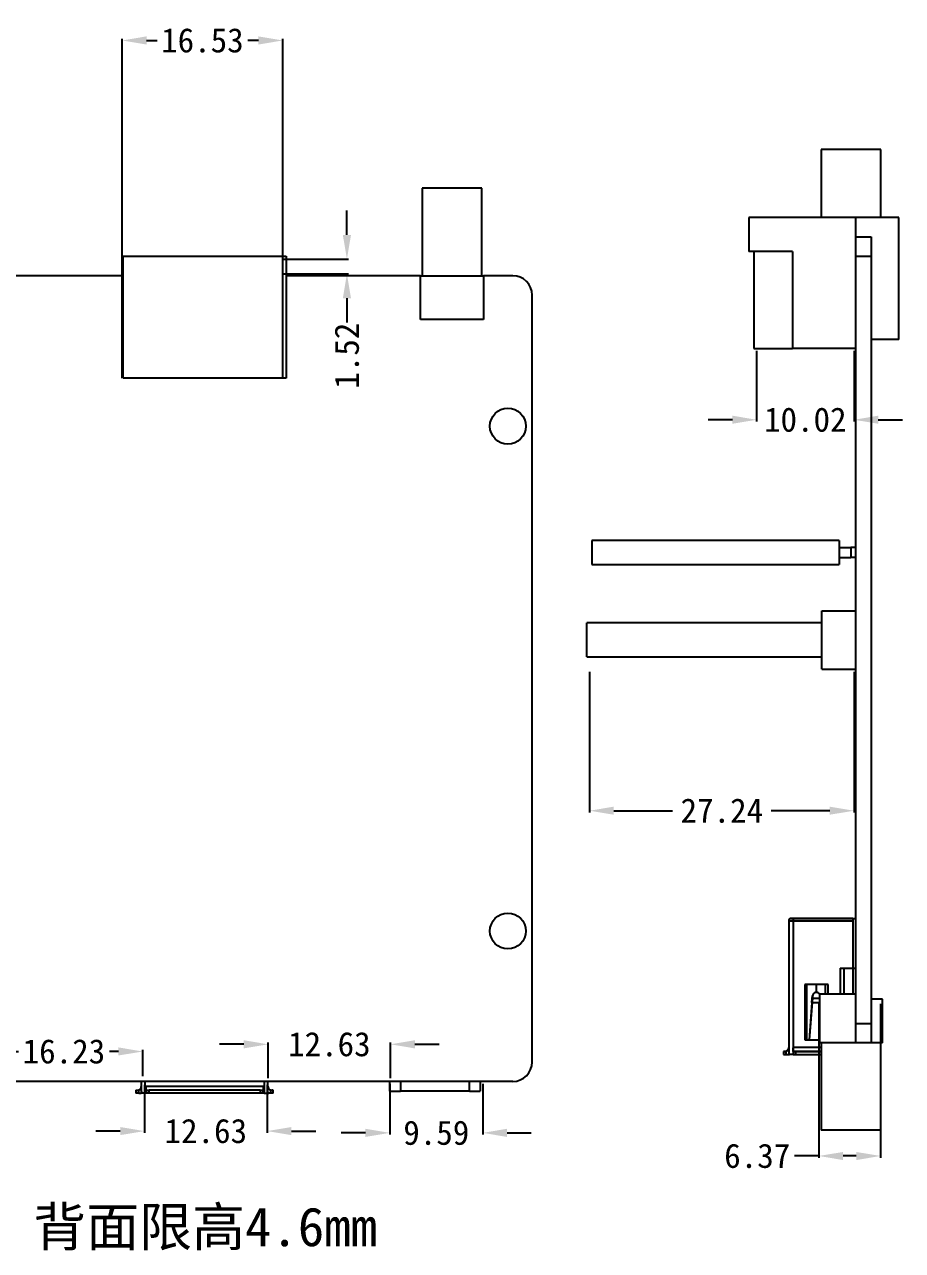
# Model space of a CAD drawing. Header units: millimetres. Extents: x 202 to 451, y 285 to 442.
# Drawn here: x 360.2 to 450.7, y 289.8 to 416.1 of the extents above; entities that cross this region are included whole.
import ezdxf

# ---------------------------------------------------------------- set-up
doc = ezdxf.new("R2010")
doc.units = ezdxf.units.MM
doc.layers.add('1', color=7, linetype='Continuous', true_color=0xffffff)
doc.dimstyles.get("Standard").update_dxf_attribs({"dimtxt": 2.5, "dimasz": 2.5, "dimexe": 0.18, "dimexo": 0.3, "dimgap": 0.09, "dimtad": 0, "dimzin": 0, "dimdsep": 46, "dimtxsty": 'Standard', "dimcen": 0, "dimclrd": 3, "dimclre": 3, "dimclrt": 4, "dimadec": 0, "dimazin": 0, "dimtfac": 1, "dimtofl": 0, "dimtmove": 0, "dimatfit": 3, "dimfxl": 1, "dimtolj": 1, "dimtzin": 0, "dimarcsym": 0})

# ---------------------------------------------------------------- blocks, each defined once
blk = doc.blocks.new('*D26')
at = {"color": 3, "linetype": 'ByBlock', "lineweight": -2}
for p, q in [((418.47, 349.42), (418.47, 334.95)), ((445.72, 349.42), (445.72, 334.95)), ((420.97, 335.13), (427.01, 335.13)), ((443.22, 335.13), (437.19, 335.13))]:
    blk.add_line(p, q, dxfattribs=at)
at = {"color": 3, "linetype": 'ByBlock', "lineweight": -3}
for points in [[(420.97, 335.55), (420.97, 334.72), (418.47, 335.13)], [(443.22, 335.55), (443.22, 334.72), (445.72, 335.13)]]:
    blk.add_solid(points, dxfattribs=at)
at = {"layer": 'Defpoints', "color": 0, "linetype": 'ByBlock', "lineweight": -3}
for p in [(418.47, 349.72), (445.72, 349.72), (418.47, 335.13)]:
    blk.add_point(p, dxfattribs=at)
at = {"color": 4, "linetype": 'ByBlock', "lineweight": -3, "insert": (432.1, 335.13), "char_height": 2.5, "attachment_point": 5}
blk.add_mtext('\\A1;27.24', dxfattribs=at)
blk = doc.blocks.new('*D27')
at = {"color": 3, "linetype": 'ByBlock', "lineweight": -2}
for p, q in [((435.69, 382.5), (435.69, 375.22)), ((445.72, 382.5), (445.72, 375.22)), ((433.19, 375.4), (430.69, 375.4)), ((448.22, 375.4), (450.72, 375.4))]:
    blk.add_line(p, q, dxfattribs=at)
at = {"color": 3, "linetype": 'ByBlock', "lineweight": -3}
for points in [[(433.19, 375.82), (433.19, 374.99), (435.69, 375.4)], [(448.22, 375.82), (448.22, 374.99), (445.72, 375.4)]]:
    blk.add_solid(points, dxfattribs=at)
at = {"layer": 'Defpoints', "color": 0, "linetype": 'ByBlock', "lineweight": -3}
for p in [(435.69, 382.8), (445.72, 382.8), (435.69, 375.4)]:
    blk.add_point(p, dxfattribs=at)
at = {"color": 4, "linetype": 'ByBlock', "lineweight": -3, "insert": (440.7, 375.4), "char_height": 2.5, "attachment_point": 5}
blk.add_mtext('\\A1;10.02', dxfattribs=at)
blk = doc.blocks.new('*D28')
at = {"color": 3, "linetype": 'ByBlock', "lineweight": -2}
for p, q in [((442.09, 315.23), (442.09, 299.39)), ((448.46, 315.23), (448.46, 299.39)), ((442.09, 299.57), (439.59, 299.57)), ((445.96, 299.57), (444.59, 299.57))]:
    blk.add_line(p, q, dxfattribs=at)
at = {"color": 3, "linetype": 'ByBlock', "lineweight": -3}
for points in [[(444.59, 299.98), (444.59, 299.15), (442.09, 299.57)], [(445.96, 299.98), (445.96, 299.15), (448.46, 299.57)]]:
    blk.add_solid(points, dxfattribs=at)
at = {"layer": 'Defpoints', "color": 0, "linetype": 'ByBlock', "lineweight": -3}
for p in [(442.09, 315.53), (448.46, 315.53), (442.09, 299.57)]:
    blk.add_point(p, dxfattribs=at)
at = {"color": 4, "linetype": 'ByBlock', "lineweight": -3, "insert": (435.75, 299.57), "char_height": 2.5, "attachment_point": 5}
blk.add_mtext('\\A1;6.37', dxfattribs=at)
blk = doc.blocks.new('*D29')
at = {"color": 3, "linetype": 'ByBlock', "lineweight": -2}
for p, q in [((370.32, 379.69), (370.32, 414.65)), ((372.82, 414.47), (373.91, 414.47)), ((384.35, 414.47), (383.26, 414.47)), ((386.85, 379.69), (386.85, 414.65))]:
    blk.add_line(p, q, dxfattribs=at)
at = {"color": 3, "linetype": 'ByBlock', "lineweight": -3}
for points in [[(372.82, 414.89), (372.82, 414.05), (370.32, 414.47)], [(384.35, 414.89), (384.35, 414.05), (386.85, 414.47)]]:
    blk.add_solid(points, dxfattribs=at)
at = {"layer": 'Defpoints', "color": 0, "linetype": 'ByBlock', "lineweight": -3}
for p in [(386.85, 414.47), (370.32, 379.39), (386.85, 379.39)]:
    blk.add_point(p, dxfattribs=at)
at = {"color": 4, "linetype": 'ByBlock', "lineweight": -3, "insert": (378.58, 414.47), "char_height": 2.5, "attachment_point": 5}
blk.add_mtext('\\A1;16.53', dxfattribs=at)
blk = doc.blocks.new('*D30')
at = {"color": 3, "linetype": 'ByBlock', "lineweight": -2}
for p, q in [((393.47, 394.44), (393.47, 396.94)), ((386.83, 391.94), (393.65, 391.94)), ((386.83, 390.42), (393.65, 390.42)), ((393.47, 387.92), (393.47, 385.42))]:
    blk.add_line(p, q, dxfattribs=at)
at = {"color": 3, "linetype": 'ByBlock', "lineweight": -3}
for points in [[(393.05, 394.44), (393.89, 394.44), (393.47, 391.94)], [(393.05, 387.92), (393.89, 387.92), (393.47, 390.42)]]:
    blk.add_solid(points, dxfattribs=at)
at = {"layer": 'Defpoints', "color": 0, "linetype": 'ByBlock', "lineweight": -3}
for p in [(386.53, 391.94), (386.53, 390.42), (393.47, 390.42)]:
    blk.add_point(p, dxfattribs=at)
at = {"color": 4, "linetype": 'ByBlock', "lineweight": -3, "insert": (393.47, 382), "char_height": 2.5, "attachment_point": 5, "rotation": 90}
blk.add_mtext('\\A1;1.52', dxfattribs=at)
blk = doc.blocks.new('*D32')
at = {"color": 3, "linetype": 'ByBlock', "lineweight": -2}
for p, q in [((356.2, 307.78), (356.2, 310.51)), ((358.7, 310.33), (359.64, 310.33)), ((369.93, 310.33), (368.99, 310.33)), ((372.43, 307.78), (372.43, 310.51))]:
    blk.add_line(p, q, dxfattribs=at)
at = {"color": 3, "linetype": 'ByBlock', "lineweight": -3}
for points in [[(358.7, 310.75), (358.7, 309.92), (356.2, 310.33)], [(369.93, 310.75), (369.93, 309.92), (372.43, 310.33)]]:
    blk.add_solid(points, dxfattribs=at)
at = {"layer": 'Defpoints', "color": 0, "linetype": 'ByBlock', "lineweight": -3}
for p in [(372.43, 310.33), (356.2, 307.48), (372.43, 307.48)]:
    blk.add_point(p, dxfattribs=at)
at = {"color": 4, "linetype": 'ByBlock', "lineweight": -3, "insert": (364.31, 310.33), "char_height": 2.5, "attachment_point": 5}
blk.add_mtext('\\A1;16.23', dxfattribs=at)
blk = doc.blocks.new('*D33')
at = {"color": 3, "linetype": 'ByBlock', "lineweight": -2}
for p, q in [((382.84, 311.07), (380.34, 311.07)), ((385.34, 307.59), (385.34, 311.25)), ((397.97, 307.59), (397.97, 311.25)), ((400.47, 311.07), (402.97, 311.07))]:
    blk.add_line(p, q, dxfattribs=at)
at = {"color": 3, "linetype": 'ByBlock', "lineweight": -3}
for points in [[(382.84, 311.49), (382.84, 310.65), (385.34, 311.07)], [(400.47, 311.49), (400.47, 310.65), (397.97, 311.07)]]:
    blk.add_solid(points, dxfattribs=at)
at = {"layer": 'Defpoints', "color": 0, "linetype": 'ByBlock', "lineweight": -3}
for p in [(397.97, 311.07), (385.34, 307.29), (397.97, 307.29)]:
    blk.add_point(p, dxfattribs=at)
at = {"color": 4, "linetype": 'ByBlock', "lineweight": -3, "insert": (391.66, 311.07), "char_height": 2.5, "attachment_point": 5}
blk.add_mtext('\\A1;12.63', dxfattribs=at)
blk = doc.blocks.new('*D34')
at = {"color": 3, "linetype": 'ByBlock', "lineweight": -2}
for p, q in [((372.61, 306.9), (372.61, 301.95)), ((385.25, 306.9), (385.25, 301.95)), ((370.11, 302.13), (367.61, 302.13)), ((387.75, 302.13), (390.25, 302.13))]:
    blk.add_line(p, q, dxfattribs=at)
at = {"color": 3, "linetype": 'ByBlock', "lineweight": -3}
for points in [[(370.11, 302.55), (370.11, 301.72), (372.61, 302.13)], [(387.75, 302.55), (387.75, 301.72), (385.25, 302.13)]]:
    blk.add_solid(points, dxfattribs=at)
at = {"layer": 'Defpoints', "color": 0, "linetype": 'ByBlock', "lineweight": -3}
for p in [(372.61, 307.2), (385.25, 307.2), (385.25, 302.13)]:
    blk.add_point(p, dxfattribs=at)
at = {"color": 4, "linetype": 'ByBlock', "lineweight": -3, "insert": (378.93, 302.13), "char_height": 2.5, "attachment_point": 5}
blk.add_mtext('\\A1;12.63', dxfattribs=at)
blk = doc.blocks.new('*D35')
at = {"color": 3, "linetype": 'ByBlock', "lineweight": -2}
for p, q in [((397.88, 306.99), (397.88, 301.77)), ((407.47, 306.99), (407.47, 301.77)), ((395.38, 301.95), (392.88, 301.95)), ((409.97, 301.95), (412.47, 301.95))]:
    blk.add_line(p, q, dxfattribs=at)
at = {"color": 3, "linetype": 'ByBlock', "lineweight": -3}
for points in [[(395.38, 302.37), (395.38, 301.53), (397.88, 301.95)], [(409.97, 302.37), (409.97, 301.53), (407.47, 301.95)]]:
    blk.add_solid(points, dxfattribs=at)
at = {"layer": 'Defpoints', "color": 0, "linetype": 'ByBlock', "lineweight": -3}
for p in [(397.88, 307.29), (407.47, 307.29), (407.47, 301.95)]:
    blk.add_point(p, dxfattribs=at)
at = {"color": 4, "linetype": 'ByBlock', "lineweight": -3, "insert": (402.68, 301.95), "char_height": 2.5, "attachment_point": 5}
blk.add_mtext('\\A1;9.59', dxfattribs=at)

msp = doc.modelspace()

# ---------------------------------------------------------------- linework, layer by layer
at = {"layer": '1', "color": 0, "linetype": 'ByBlock', "lineweight": -3}
for p, q in [((442.348, 403.227), (442.348, 396.227)), ((448.498, 403.227), (442.348, 403.227)), ((448.498, 396.227), (448.498, 403.227)), ((401.233, 399.242), (401.233, 390.242)), ((404.308, 399.242), (401.233, 399.242)), ((407.383, 399.242), (404.308, 399.242)), ((407.383, 390.242), (407.383, 399.242)), ((445.899, 396.227), (434.899, 396.227)), ((434.899, 396.227), (434.899, 392.727)), ((450.343, 396.227), (445.899, 396.227)), ((450.343, 383.677), (450.343, 396.227)), ((445.893, 394.227), (447.493, 394.227)), ((445.893, 392.227), (445.893, 394.227)), ((447.493, 394.227), (447.493, 392.227)), ((439.399, 392.727), (434.899, 392.727)), ((435.399, 392.727), (435.399, 382.727)), ((439.399, 392.727), (439.399, 382.727)), ((370.408, 392.242), (387.208, 392.242)), ((370.408, 379.692), (370.408, 392.242)), ((387.208, 392.242), (387.208, 379.692)), ((445.893, 313.227), (445.893, 392.227)), ((447.493, 392.227), (445.893, 392.227)), ((447.493, 392.227), (447.493, 313.227)), ((370.408, 390.242), (347.058, 390.242)), ((401.058, 390.242), (387.208, 390.242)), ((401.058, 385.742), (401.058, 390.242)), ((401.058, 390.242), (407.558, 390.242)), ((410.558, 390.242), (407.558, 390.242)), ((407.558, 390.242), (407.558, 385.742)), ((412.558, 309.242), (412.558, 388.242)), ((407.558, 385.742), (401.058, 385.742)), ((435.399, 382.727), (439.399, 382.727)), ((445.893, 382.727), (439.399, 382.727)), ((450.343, 383.677), (447.493, 383.677)), ((387.208, 379.692), (370.408, 379.692)), ((444.193, 362.977), (418.693, 362.977)), ((418.693, 362.977), (418.693, 360.477)), ((444.193, 362.977), (444.193, 361.727)), ((444.193, 362.227), (445.393, 362.227)), ((444.193, 361.727), (444.193, 360.477)), ((444.193, 361.227), (445.393, 361.227)), ((445.893, 362.227), (445.393, 362.227)), ((445.393, 362.227), (445.393, 361.227)), ((445.893, 361.227), (445.393, 361.227)), ((418.693, 360.477), (444.193, 360.477)), ((442.393, 349.727), (442.393, 355.727)), ((442.393, 355.727), (445.893, 355.727)), ((442.393, 354.477), (418.193, 354.477)), ((418.193, 350.977), (418.193, 354.477)), ((418.193, 350.977), (442.393, 350.977)), ((442.393, 349.727), (445.893, 349.727)), ((438.993, 323.777), (438.993, 323.776)), ((438.993, 323.776), (438.993, 323.776)), ((438.993, 323.776), (438.993, 323.776)), ((438.993, 323.776), (438.993, 310.726)), ((439.243, 324.027), (439.243, 324.027)), ((439.243, 324.027), (440.343, 324.027)), ((440.343, 324.027), (439.243, 324.027)), ((439.243, 324.026), (439.243, 324.027)), ((439.243, 324.026), (440.343, 324.026)), ((440.343, 324.026), (439.243, 324.026)), ((439.243, 324.026), (439.243, 324.026)), ((439.493, 324.027), (445.593, 324.027)), ((445.593, 324.026), (439.493, 324.026)), ((439.493, 324.021), (439.493, 324.026)), ((439.493, 323.776), (445.593, 323.776)), ((439.493, 310.726), (439.493, 323.776)), ((440.343, 324.027), (440.343, 324.027)), ((440.343, 324.026), (440.343, 324.026)), ((444.343, 324.026), (444.343, 324.027)), ((445.065, 324.026), (445.065, 324.027)), ((445.065, 324.027), (445.593, 324.027)), ((445.593, 324.026), (445.065, 324.026)), ((445.593, 324.027), (445.593, 324.026)), ((445.593, 324.027), (445.893, 324.027)), ((445.593, 324.027), (445.593, 324.027)), ((445.593, 324.027), (445.593, 324.027)), ((445.593, 324.027), (445.893, 324.027)), ((445.593, 324.026), (445.593, 324.026)), ((445.593, 324.026), (445.893, 324.026)), ((445.593, 324.026), (445.893, 324.026)), ((445.593, 324.026), (445.593, 324.026)), ((445.593, 324.026), (445.593, 323.776)), ((445.593, 323.776), (445.593, 318.926)), ((444.293, 318.926), (445.593, 318.926)), ((444.293, 318.926), (444.293, 316.226)), ((444.693, 316.226), (444.693, 318.926)), ((445.593, 318.926), (445.593, 316.227)), ((445.593, 318.926), (445.893, 318.926)), ((443.043, 317.226), (440.643, 317.226)), ((440.643, 317.226), (440.643, 311.526)), ((440.843, 311.526), (440.843, 317.226)), ((441.843, 316.426), (441.843, 317.226)), ((442.793, 316.226), (442.793, 317.226)), ((443.043, 316.226), (443.043, 317.226)), ((441.392, 315.382), (441.424, 315.794)), ((441.428, 315.836), (441.396, 315.423)), ((441.424, 315.794), (441.445, 316.057)), ((442.173, 315.794), (441.424, 315.794)), ((441.445, 316.057), (441.428, 315.836)), ((441.445, 316.057), (441.445, 316.057)), ((442.173, 316.227), (442.173, 311.227)), ((445.893, 316.227), (442.173, 316.227)), ((448.673, 315.727), (447.493, 315.727)), ((448.673, 311.227), (448.673, 315.727)), ((441.396, 315.423), (441.093, 311.526)), ((441.392, 315.382), (441.093, 311.526)), ((441.392, 315.382), (442.173, 315.382)), ((445.893, 311.227), (445.893, 313.227)), ((445.893, 313.227), (447.493, 313.227)), ((447.493, 313.227), (447.493, 311.227)), ((438.993, 310.726), (438.993, 310.026)), ((442.348, 310.726), (439.493, 310.726)), ((439.493, 310.326), (439.493, 310.726)), ((440.643, 311.526), (441.093, 311.526)), ((440.643, 311.526), (440.643, 311.526)), ((440.643, 311.526), (441.093, 311.526)), ((441.093, 311.526), (441.093, 311.526)), ((441.093, 311.526), (442.173, 311.526)), ((445.893, 311.227), (442.173, 311.227)), ((442.348, 311.227), (442.348, 302.227)), ((447.493, 311.227), (445.893, 311.227)), ((448.673, 311.227), (447.493, 311.227)), ((448.498, 302.227), (448.498, 311.227)), ((438.443, 310.327), (438.443, 310.326)), ((438.443, 310.326), (438.443, 310.026)), ((438.593, 310.327), (438.593, 310.326)), ((438.743, 310.026), (438.743, 310.356)), ((438.743, 310.026), (438.993, 310.026)), ((439.443, 310.355), (439.443, 310.026)), ((439.743, 310.326), (442.348, 310.326)), ((439.743, 310.026), (439.743, 310.326)), ((439.743, 310.026), (442.348, 310.026)), ((410.558, 307.242), (356.558, 307.242)), ((372.283, 307.242), (372.283, 306.055)), ((372.683, 306.042), (372.683, 307.242)), ((384.933, 307.242), (384.933, 306.042)), ((385.333, 306.055), (385.333, 307.242)), ((397.908, 306.242), (397.908, 307.242)), ((399.008, 307.242), (399.008, 306.242)), ((406.108, 306.242), (406.108, 307.242)), ((407.208, 307.242), (407.208, 306.242)), ((371.733, 306.342), (371.883, 306.342)), ((371.733, 306.342), (371.733, 306.042)), ((372.033, 306.042), (371.733, 306.042)), ((372.033, 306.042), (372.033, 306.371)), ((372.033, 306.042), (372.183, 306.042)), ((372.783, 306.042), (372.683, 306.042)), ((384.833, 306.742), (372.783, 306.742)), ((372.783, 306.371), (372.783, 306.742)), ((372.783, 306.371), (372.783, 306.042)), ((373.083, 306.042), (372.783, 306.042)), ((372.823, 306.342), (373.083, 306.342)), ((384.533, 306.342), (373.083, 306.342)), ((373.083, 306.042), (373.083, 306.342)), ((384.533, 306.042), (373.083, 306.042)), ((384.533, 306.342), (384.793, 306.342)), ((384.533, 306.342), (384.533, 306.042)), ((384.833, 306.042), (384.533, 306.042)), ((384.833, 306.742), (384.833, 306.371)), ((384.833, 306.042), (384.833, 306.371)), ((384.933, 306.042), (384.833, 306.042)), ((385.583, 306.042), (385.433, 306.042)), ((385.583, 306.372), (385.583, 306.042)), ((385.883, 306.042), (385.583, 306.042)), ((385.883, 306.342), (385.733, 306.342)), ((385.883, 306.042), (385.883, 306.342)), ((397.908, 306.242), (399.008, 306.242)), ((406.108, 306.242), (399.008, 306.242)), ((406.108, 306.242), (407.208, 306.242)), ((448.498, 302.227), (442.348, 302.227))]:
    msp.add_line(p, q, dxfattribs=at)
for centre in [(410.058, 374.742), (410.058, 322.742)]:
    msp.add_circle(centre, 1.85, dxfattribs=at)
for centre, radius, start, end in [((410.558, 388.242), 2, 0, 90), ((410.558, 309.242), 2, 270, 0), ((371.883, 306.742), 0.4, 292.02586, 0.00154), ((372.183, 306.442), 0.4, 270.00154, 284.47906), ((385.733, 306.742), 0.4, 180.00154, 247.97723), ((385.433, 306.442), 0.4, 255.52403, 270.00154)]:
    msp.add_arc(centre, radius, start, end, dxfattribs=at)
for centre, major_axis, ratio, start_param, end_param in [((439.243, 323.777), (0.25, 0), 1, 1.5707958, 3.1415926), ((439.243, 323.776), (0.25, 0), 1, 1.5707963, 3.1415927), ((439.243, 323.776), (-0.25, 0), 1, 4.712389, 6.2831853), ((439.243, 323.776), (0.25, -0.012), 1, 1.8313018, 3.1894258), ((439.493, 323.776), (-0.5, 0), 0.0000269, 0, 0.2034467), ((439.243, 323.777), (-0.25, -0.012), 1, 4.6645058, 6.1645778), ((439.493, 323.776), (-0.5, 0), 0.0000269, 0.2034384, 1.5707966), ((439.243, 323.777), (-0.25, 0), 1, 4.712389, 5.099589), ((439.243, 323.776), (0.25, -0.012), 1, 1.6186288, 1.8313008), ((439.493, 324.027), (-0.25, 0), 0.0000269, 4.7123778, 6.2832583), ((439.493, 324.026), (-0.25, 0), 0.0000269, 0.00002, 1.5707984), ((439.493, 323.776), (0, -0.25), 0.0000013, 1.570769, 2.9399191), ((445.343, 324.027), (1, 0), 0.0000269, 1.8528427, 3.1408824), ((445.343, 324.026), (1, 0), 0.0000269, 3.1415927, 4.4303448), ((441.843, 316.026), (-0.4, 0), 0.9999903, 3.665674, 6.2058288), ((441.843, 316.026), (-0.4, 0), 0.9999903, 3.6657215, 6.2058288), ((441.843, 316.027), (0, 0.4), 0.9999903, 5.23549, 6.2831845), ((441.843, 316.027), (0, 0.4), 0.9999903, 5.2355375, 6.2831845), ((438.593, 310.727), (0.4, 0), 1, 5.0967858, 6.2831853), ((438.593, 310.726), (-0.4, 0), 1, 1.9551931, 3.1415927), ((438.743, 310.327), (-0.3, 0), 0.0000269, 5.2359878, 6.2831853), ((438.743, 310.326), (-0.3, 0), 0.0000269, 0, 1.0471976), ((438.743, 310.026), (0.3, 0), 0.0000269, 3.1415926, 4.712389), ((439.743, 310.026), (0.3, 0), 0.0000269, 3.1415958, 4.712389), ((439.743, 310.326), (-0.3, 0), 0.0000269, 0.5710964, 1.5708079)]:
    msp.add_ellipse(centre, major_axis=major_axis, ratio=ratio, start_param=start_param, end_param=end_param, dxfattribs=at)
for points, degree in [([(445.899, 394.227), (445.899, 396.227)], 1), ([(439.193, 324.021), (439.138, 324.009), (439.134, 323.983)], 2), ([(439.443, 310.682), (439.449, 310.687), (439.46, 310.697), (439.477, 310.711), (439.488, 310.721), (439.493, 310.726)], 3), ([(442.348, 310.326), (439.492, 310.326)], 1), ([(372.333, 306.071), (372.339, 306.074), (372.352, 306.077), (372.375, 306.075), (372.391, 306.07), (372.399, 306.066)], 3), ([(385.217, 306.067), (385.225, 306.07), (385.241, 306.075), (385.263, 306.077), (385.276, 306.074), (385.282, 306.072)], 3)]:
    msp.add_open_spline(points, degree=degree, dxfattribs=at)
for points, knots in [([(439.153, 324.007), (439.13, 323.997), (439.091, 323.972), (439.043, 323.918), (439.011, 323.851), (439.004, 323.801), (439.004, 323.774)], [0, 0, 0, 0, 0.2467979, 0.48126, 0.7344368, 1, 1, 1, 1]), ([(439.153, 324.006), (439.13, 323.996), (439.091, 323.972), (439.043, 323.918), (439.011, 323.851), (439.004, 323.801), (439.004, 323.774)], [0, 0, 0, 0, 0.2467977, 0.4812599, 0.7344368, 1, 1, 1, 1]), ([(439.496, 324.021), (439.464, 324.021), (439.404, 324.021), (439.323, 324.021), (439.258, 324.021), (439.228, 324.021), (439.217, 324.021)], [0, 0, 0, 0, 0.2653258, 0.5184307, 0.7529696, 1, 1, 1, 1]), ([(439.443, 310.355), (439.443, 310.368), (439.443, 310.386), (439.443, 310.419), (439.443, 310.43), (439.443, 310.456), (439.443, 310.483), (439.443, 310.513), (439.443, 310.544), (439.443, 310.561), (439.443, 310.594), (439.443, 310.611), (439.443, 310.646), (439.443, 310.664), (439.443, 310.682)], [0, 0, 0, 0, 0.25, 0.25, 0.375, 0.375, 0.5, 0.625, 0.625, 0.75, 0.75, 0.875, 0.875, 1, 1, 1, 1]), ([(438.743, 310.356), (438.718, 310.346), (438.693, 310.338), (438.661, 310.332), (438.655, 310.331), (438.642, 310.33), (438.623, 310.327), (438.605, 310.327), (438.593, 310.327)], [0, 0, 0, 0, 0.5, 0.5, 0.625, 0.625, 0.75, 1, 1, 1, 1]), ([(438.593, 310.326), (438.617, 310.326), (438.641, 310.328), (438.674, 310.334), (438.68, 310.336), (438.693, 310.339), (438.712, 310.344), (438.731, 310.35), (438.743, 310.356)], [0, 0, 0, 0, 0.5, 0.5, 0.625, 0.625, 0.75, 1, 1, 1, 1]), ([(438.993, 310.026), (438.993, 310.026), (438.997, 310.026), (439.006, 310.027), (439.01, 310.027), (439.019, 310.027), (439.024, 310.028), (439.042, 310.03), (439.057, 310.033), (439.078, 310.039), (439.083, 310.04), (439.092, 310.043), (439.097, 310.045), (439.111, 310.05), (439.122, 310.055), (439.132, 310.06)], [0, 0, 0, 0, 0.2494644, 0.2494644, 0.3745537, 0.3745537, 0.4996429, 0.4996429, 0.7498215, 0.7498215, 0.8123661, 0.8123661, 0.8749107, 0.8749107, 1, 1, 1, 1]), ([(439.132, 310.06), (439.146, 310.068), (439.162, 310.072), (439.187, 310.073), (439.196, 310.073), (439.213, 310.071), (439.222, 310.069), (439.231, 310.066)], [0, 0, 0, 0, 0.5, 0.5, 0.75, 0.75, 1, 1, 1, 1]), ([(439.231, 310.066), (439.263, 310.057), (439.296, 310.051), (439.341, 310.046), (439.35, 310.045), (439.368, 310.043), (439.378, 310.043), (439.406, 310.041), (439.425, 310.04), (439.444, 310.04)], [0, 0, 0, 0, 0.5, 0.5, 0.625, 0.625, 0.75, 0.75, 1, 1, 1, 1]), ([(439.491, 310.327), (439.483, 310.326), (439.476, 310.326), (439.464, 310.328), (439.459, 310.33), (439.447, 310.336), (439.443, 310.344), (439.443, 310.355)], [0, 0, 0, 0, 0.25, 0.25, 0.5, 0.5, 1, 1, 1, 1]), ([(371.883, 306.342), (371.906, 306.342), (371.931, 306.344), (371.963, 306.35), (371.969, 306.351), (371.982, 306.354), (372.001, 306.36), (372.02, 306.366), (372.033, 306.371)], [0, 0, 0, 0, 0.5, 0.5, 0.625, 0.625, 0.75, 1, 1, 1, 1]), ([(372.283, 306.055), (372.283, 306.055), (372.287, 306.056), (372.3, 306.059), (372.305, 306.061), (372.318, 306.065), (372.325, 306.068), (372.333, 306.071)], [0, 0, 0, 0, 0.5, 0.5, 0.75, 0.75, 1, 1, 1, 1]), ([(372.683, 306.042), (372.656, 306.042), (372.63, 306.042), (372.591, 306.042), (372.579, 306.042), (372.553, 306.043), (372.541, 306.043), (372.504, 306.045), (372.481, 306.046), (372.448, 306.052), (372.438, 306.054), (372.418, 306.059), (372.408, 306.062), (372.399, 306.066)], [0, 0, 0, 0, 0.25, 0.25, 0.375, 0.375, 0.5, 0.5, 0.75, 0.75, 0.875, 0.875, 1, 1, 1, 1]), ([(372.783, 306.371), (372.783, 306.361), (372.786, 306.354), (372.794, 306.348), (372.796, 306.347), (372.8, 306.345), (372.807, 306.343), (372.816, 306.342), (372.823, 306.342)], [0, 0, 0, 0, 0.5, 0.5, 0.625, 0.625, 0.75, 1, 1, 1, 1]), ([(384.793, 306.342), (384.806, 306.342), (384.816, 306.344), (384.825, 306.35), (384.826, 306.352), (384.829, 306.355), (384.832, 306.36), (384.833, 306.366), (384.833, 306.371)], [0, 0, 0, 0, 0.5, 0.5, 0.625, 0.625, 0.75, 1, 1, 1, 1]), ([(384.933, 306.042), (384.96, 306.042), (384.986, 306.042), (385.024, 306.042), (385.037, 306.043), (385.062, 306.043), (385.075, 306.043), (385.112, 306.045), (385.135, 306.047), (385.167, 306.052), (385.178, 306.054), (385.198, 306.059), (385.208, 306.063), (385.217, 306.067)], [0, 0, 0, 0, 0.25, 0.25, 0.375, 0.375, 0.5, 0.5, 0.75, 0.75, 0.875, 0.875, 1, 1, 1, 1]), ([(385.282, 306.072), (385.299, 306.065), (385.311, 306.061), (385.324, 306.057), (385.327, 306.056), (385.332, 306.055), (385.333, 306.055), (385.333, 306.055)], [0, 0, 0, 0, 0.5, 0.5, 0.75, 0.75, 1, 1, 1, 1]), ([(385.583, 306.372), (385.608, 306.361), (385.633, 306.354), (385.665, 306.348), (385.672, 306.347), (385.684, 306.345), (385.703, 306.343), (385.721, 306.342), (385.733, 306.342)], [0, 0, 0, 0, 0.5, 0.5, 0.625, 0.625, 0.75, 1, 1, 1, 1])]:
    msp.add_open_spline(points, degree=3, knots=knots, dxfattribs=at)

# ---------------------------------------------------------------- texts
at = {"color": 0, "linetype": 'ByBlock', "lineweight": -3, "insert": (361.146, 294.277), "char_height": 4, "width": 48.94409, "attachment_point": 1}
msp.add_mtext('{\\fSimHei|b0|i0|c134|p49;背面限高4.6mm}', dxfattribs=at)

# ---------------------------------------------------------------- dimensions: what is measured, and where the dimension line sits
at = {"color": 0, "linetype": 'ByBlock', "lineweight": -3}
for base, p1, p2, picture, middle in [((386.847, 414.471), (370.319, 379.392), (386.847, 379.392), '*D29', (378.583, 414.471)), ((435.6912, 375.403), (445.7161, 382.8037), (435.6912, 382.8037), '*D27', (440.7036, 375.403)), ((418.474, 335.134), (445.716, 349.718), (418.474, 349.718), '*D26', (432.095, 335.134)), ((442.092, 299.567), (448.459, 315.526), (442.092, 315.526), '*D28', (435.752, 299.567)), ((372.429, 310.332), (356.198, 307.477), (372.429, 307.477), '*D32', (364.314, 310.332)), ((397.974, 311.069), (385.34, 307.293), (397.974, 307.293), '*D33', (391.657, 311.069)), ((385.2478, 302.1347), (372.6135, 307.2007), (385.2478, 307.2007), '*D34', (378.9306, 302.1347)), ((407.473, 301.95), (397.882, 307.293), (407.473, 307.293), '*D35', (402.678, 301.95))]:
    dim = msp.add_linear_dim(base=base, p1=p1, p2=p2, dimstyle='Standard', dxfattribs=at)
    dim.commit()
    dim.dimension.update_dxf_attribs({"geometry": picture, "text_midpoint": middle})
dim = msp.add_linear_dim(base=(393.47, 390.421), p1=(386.529, 391.943), p2=(386.529, 390.421), angle=90, dimstyle='Standard', dxfattribs=at)
dim.commit()
dim.dimension.update_dxf_attribs({"geometry": '*D30', "text_midpoint": (393.47, 381.998)})

doc.saveas('drawing.dxf')
